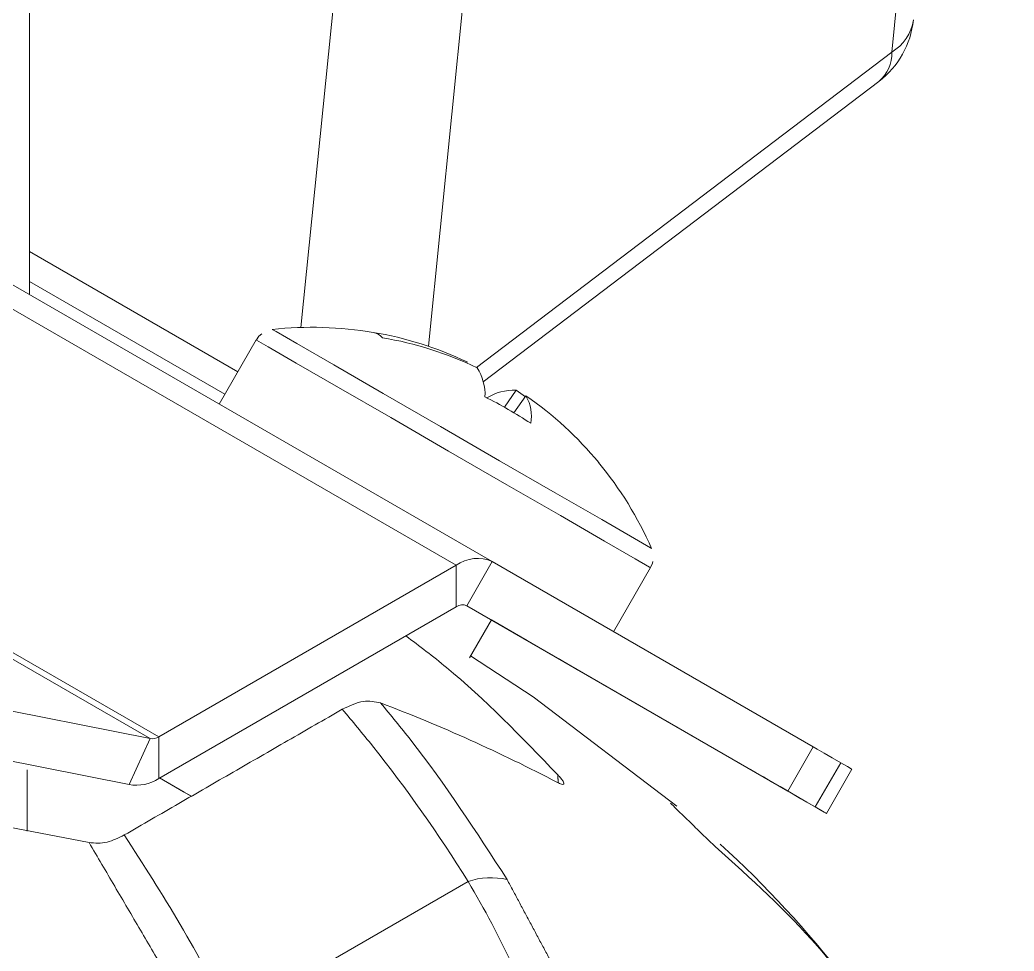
# Model space of a CAD drawing. Extents: x 11 to 120, y 2 to 94.
# Drawn here: x 24.326 to 25.028, y 76.775 to 77.433 of the extents above; entities that cross this region are included whole.
import ezdxf

# ---------------------------------------------------------------- set-up
doc = ezdxf.new("R2010")
doc.units = 0
doc.header["$MEASUREMENT"] = 0
doc.linetypes.add('SLD-Solid', pattern=[0])
doc.layers.add('OBJECT', color=7, linetype='CONTINUOUS')

msp = doc.modelspace()

# ---------------------------------------------------------------- linework, layer by layer
at = {"layer": 'OBJECT', "color": 7, "linetype": 'SLD-Solid', "lineweight": 15}
for p, q in [((24.33239, 77.23931), (24.33239, 82.9713)), ((24.94199, 77.41068), (25.0285, 78.26554)), ((24.69494, 77.99886), (24.61438, 77.20274)), ((24.52426, 77.216), (24.58793, 77.84519)), ((24.64844, 77.18774), (24.94199, 77.41068)), ((24.65316, 77.17757), (24.93289, 77.39001)), ((24.63408, 77.0479), (24.22396, 77.28466)), ((24.65958, 77.05042), (24.24946, 77.28718)), ((24.33239, 77.26967), (24.47964, 77.18467)), ((24.33239, 77.24853), (24.47048, 77.16881)), ((24.49264, 77.20719), (24.46649, 77.16189)), ((24.64183, 77.1916), (24.64152, 77.1909)), ((24.66825, 77.15955), (24.67639, 77.17164)), ((24.68295, 77.16698), (24.67639, 77.17164)), ((24.41767, 76.92527), (24.00755, 77.16203)), ((24.42386, 76.92654), (24.01373, 77.1633)), ((24.6834, 77.1676), (24.67481, 77.15575)), ((24.65958, 77.05042), (24.64158, 77.01925)), ((24.8865, 76.91938), (24.65958, 77.05042)), ((24.63408, 77.0479), (24.42386, 76.92654)), ((24.63408, 77.0185), (24.63408, 77.0479)), ((24.74535, 77.00089), (24.7715, 77.04619)), ((24.63408, 77.0185), (24.42386, 76.89715)), ((24.8685, 76.88821), (24.64158, 77.01925)), ((24.64349, 76.98248), (24.65892, 77.0092)), ((24.83952, 76.90492), (24.65891, 77.00918)), ((24.65892, 77.00919), (24.68769, 76.99258)), ((24.68769, 76.99258), (24.68769, 76.99259)), ((24.40282, 76.89282), (24.41767, 76.92527)), ((24.42386, 76.92654), (24.42386, 76.89715)), ((24.8865, 76.91938), (24.8685, 76.88821)), ((24.90595, 76.90815), (24.88795, 76.87698)), ((24.89584, 76.87242), (24.91384, 76.90359)), ((24.64246, 76.82427), (24.47403, 76.72707))]:
    msp.add_line(p, q, dxfattribs=at)
at = {"layer": 'OBJECT', "color": 7, "linetype": 'SLD-Solid', "lineweight": 15, "flags": 128}
for points in [[(24.49661, 77.21139), (24.49462, 77.20987), (24.4929, 77.20717)], [(24.50402, 77.21461), (24.5067, 77.21306), (24.52137, 77.2046), (24.54747, 77.18953), (24.58245, 77.16934), (24.62287, 77.146), (24.66479, 77.1218), (24.7041, 77.0991), (24.73695, 77.08013), (24.76013, 77.06675), (24.77136, 77.06026), (24.77223, 77.05975)], [(24.49264, 77.20719), (24.49282, 77.20709), (24.50108, 77.20232), (24.52099, 77.19084), (24.55076, 77.17365), (24.58776, 77.15229), (24.62869, 77.12866), (24.66993, 77.10485), (24.7078, 77.08298), (24.73894, 77.065), (24.76059, 77.0525), (24.77082, 77.04659), (24.7715, 77.04619)], [(24.77133, 77.04635), (24.77289, 77.04943), (24.77303, 77.05048)], [(24.68769, 76.99258), (24.70943, 76.98003), (24.72074, 76.9735), (24.71991, 76.97399), (24.70705, 76.98141), (24.68413, 76.99465), (24.65892, 77.0092)], [(24.78995, 76.87753), (24.68859, 76.95486), (24.64427, 76.98382)], [(24.41767, 76.92527), (24.29374, 76.94983), (24.16482, 76.96233), (24.03142, 76.96271), (23.89407, 76.95097), (23.75332, 76.92716), (23.60972, 76.89137), (23.46383, 76.84374), (23.31625, 76.78447)], [(24.40282, 76.89282), (24.28022, 76.91712), (24.15268, 76.92949), (24.02071, 76.92986), (23.88484, 76.91825), (23.7456, 76.89469), (23.60353, 76.85929), (23.45922, 76.81217), (23.31321, 76.75353)], [(24.8865, 76.91938), (24.88923, 76.9178), (24.89421, 76.91493), (24.89994, 76.91162), (24.90595, 76.90815)], [(24.86868, 76.88809), (24.86301, 76.89136), (24.85702, 76.89482), (24.85121, 76.89818), (24.84607, 76.90114), (24.84206, 76.90346), (24.83951, 76.90493), (24.83864, 76.90543), (24.83952, 76.90492)], [(24.90595, 76.90815), (24.91059, 76.90547), (24.91322, 76.90395), (24.91384, 76.90359)], [(24.44631, 76.88484), (24.44123, 76.88777), (24.42443, 76.89748)], [(24.42443, 76.89748), (24.44168, 76.88752), (24.44683, 76.88455)], [(24.8685, 76.88821), (24.86569, 76.88983), (24.86454, 76.89049), (24.86513, 76.89015), (24.86743, 76.88882), (24.87123, 76.88663), (24.87621, 76.88375), (24.88194, 76.88044), (24.88795, 76.87698)], [(24.86868, 76.88809), (24.87781, 76.88282), (24.8852, 76.87855), (24.89073, 76.87536), (24.89428, 76.87331), (24.89578, 76.87245), (24.89522, 76.87278), (24.89259, 76.87429), (24.88795, 76.87698)], [(21.6639, 75.28706), (21.79061, 75.45756), (21.92254, 75.62134), (22.05914, 75.77768), (22.19983, 75.92594), (22.344, 76.06548), (22.49104, 76.19571), (22.64033, 76.31607), (22.79123, 76.42604), (22.9431, 76.52517), (23.09529, 76.61303), (23.24717, 76.68925), (23.39807, 76.7535), (23.54736, 76.80551), (23.6944, 76.84505), (23.83857, 76.87197), (23.97925, 76.88614), (24.11585, 76.88751), (24.24779, 76.87606), (24.3745, 76.85186)]]:
    msp.add_lwpolyline(points, dxfattribs=at)
at = {"layer": 'OBJECT', "color": 7, "linetype": 'SLD-Solid', "lineweight": 15}
for centre, radius, start, end in [((24.89509, 77.43978), 0.0625, 307.21473, 354.22192), ((24.92598, 77.43792), 0.0316, 300.43622, 351.93476), ((24.91654, 77.40955), 0.02548, 309.92444, 2.53841), ((24.53221, 76.95372), 0.2624, 80.51417, 96.16676), ((24.53392, 76.96518), 0.25082, 64.51699, 80.49612), ((24.57251, 77.2001), 0.01277, 42.79412, 77.24337), ((24.53862, 76.95604), 0.25641, 64.54017, 80.28583), ((24.61873, 77.16832), 0.03573, 357.71028, 32.56304), ((24.67481, 77.13592), 0.03576, 87.46527, 122.29569), ((24.51773, 76.89285), 0.30625, 56.50859, 63.48987), ((24.65935, 77.15351), 0.02788, 349.12734, 30.36203), ((24.54127, 76.96093), 0.25083, 39.50227, 55.48139), ((24.53221, 76.95372), 0.2624, 23.83324, 39.48465), ((24.64902, 77.02705), 0.02565, 65.68605, 125.61817), ((24.63847, 77.01237), 0.00754, 65.68605, 125.61817), ((24.16615, 75.8612), 1.16551, 62.4198, 69.16873), ((24.41917, 76.93363), 0.00849, 259.78824, 303.44457), ((24.40794, 76.92124), 0.02888, 259.78824, 303.44457), ((24.33164, 76.31052), 0.72861, 27.36219, 47.83778), ((24.65866, 76.77621), 0.05072, 76.97196, 108.6339)]:
    msp.add_arc(centre, radius, start, end, dxfattribs=at)
for points, knots in [([(24.59849, 76.99796), (24.6081, 76.9907), (24.64512, 76.96276), (24.68006, 76.92653), (24.70591, 76.89971)], [0, 0, 0, 0, 0.259838, 1, 1, 1, 1]), ([(24.58062, 76.95052), (24.57667, 76.95139), (24.56852, 76.95318), (24.55865, 76.9485), (24.55356, 76.94609)], [0, 0, 0, 0, 0.484766, 1, 1, 1, 1]), ([(24.64246, 76.82427), (24.64246, 76.82427), (24.6214, 76.85793), (24.59239, 76.89951), (24.56073, 76.93749), (24.55356, 76.94609)], [0, 0, 0, 0, 0.000014, 0.773396, 1, 1, 1, 1]), ([(24.58062, 76.95052), (24.58784, 76.94181), (24.61996, 76.90301), (24.6482, 76.85943), (24.6701, 76.82562)], [0, 0, 0, 0, 0.224509, 1, 1, 1, 1]), ([(24.70591, 76.89971), (24.70668, 76.89888), (24.70821, 76.8972), (24.7097, 76.89513), (24.71031, 76.89371), (24.71006, 76.89286), (24.70862, 76.8929), (24.70673, 76.8938), (24.70577, 76.89426)], [0, 0, 0, 0, 0.13998, 0.280619, 0.41212, 0.549238, 0.769119, 1, 1, 1, 1]), ([(24.3745, 76.85186), (24.37868, 76.85145), (24.38641, 76.8507), (24.39532, 76.85513), (24.39941, 76.85717)], [0, 0, 0, 0, 0.540768, 1, 1, 1, 1]), ([(24.39941, 76.85717), (24.42631, 76.8153), (24.45321, 76.77343), (24.47403, 76.72707), (24.47403, 76.72707)], [0, 0, 0, 0, 0.999987, 1, 1, 1, 1]), ([(24.97354, 76.65244), (24.94802, 76.69646), (24.90555, 76.7697), (24.84234, 76.82633), (24.81713, 76.84892)], [0, 0, 0, 0, 0.601074, 1, 1, 1, 1]), ([(24.67441, 76.7645), (24.66441, 76.78458), (24.65441, 76.80467), (24.64246, 76.82427), (24.64246, 76.82427)], [0, 0, 0, 0, 0.999969, 1, 1, 1, 1])]:
    msp.add_open_spline(points, degree=3, knots=knots, dxfattribs=at)
for points in [[(24.55356, 76.94609), (24.39941, 76.85717)], [(24.33077, 76.90321), (24.3308, 76.85981)], [(24.70616, 76.89409), (24.70591, 76.89971)], [(24.81713, 76.84892), (24.78563, 76.87958)], [(24.44714, 76.72799), (24.3745, 76.85186)], [(24.6701, 76.82562), (24.70385, 76.76246)]]:
    msp.add_open_spline(points, degree=1, dxfattribs=at)

doc.saveas('drawing.dxf')
